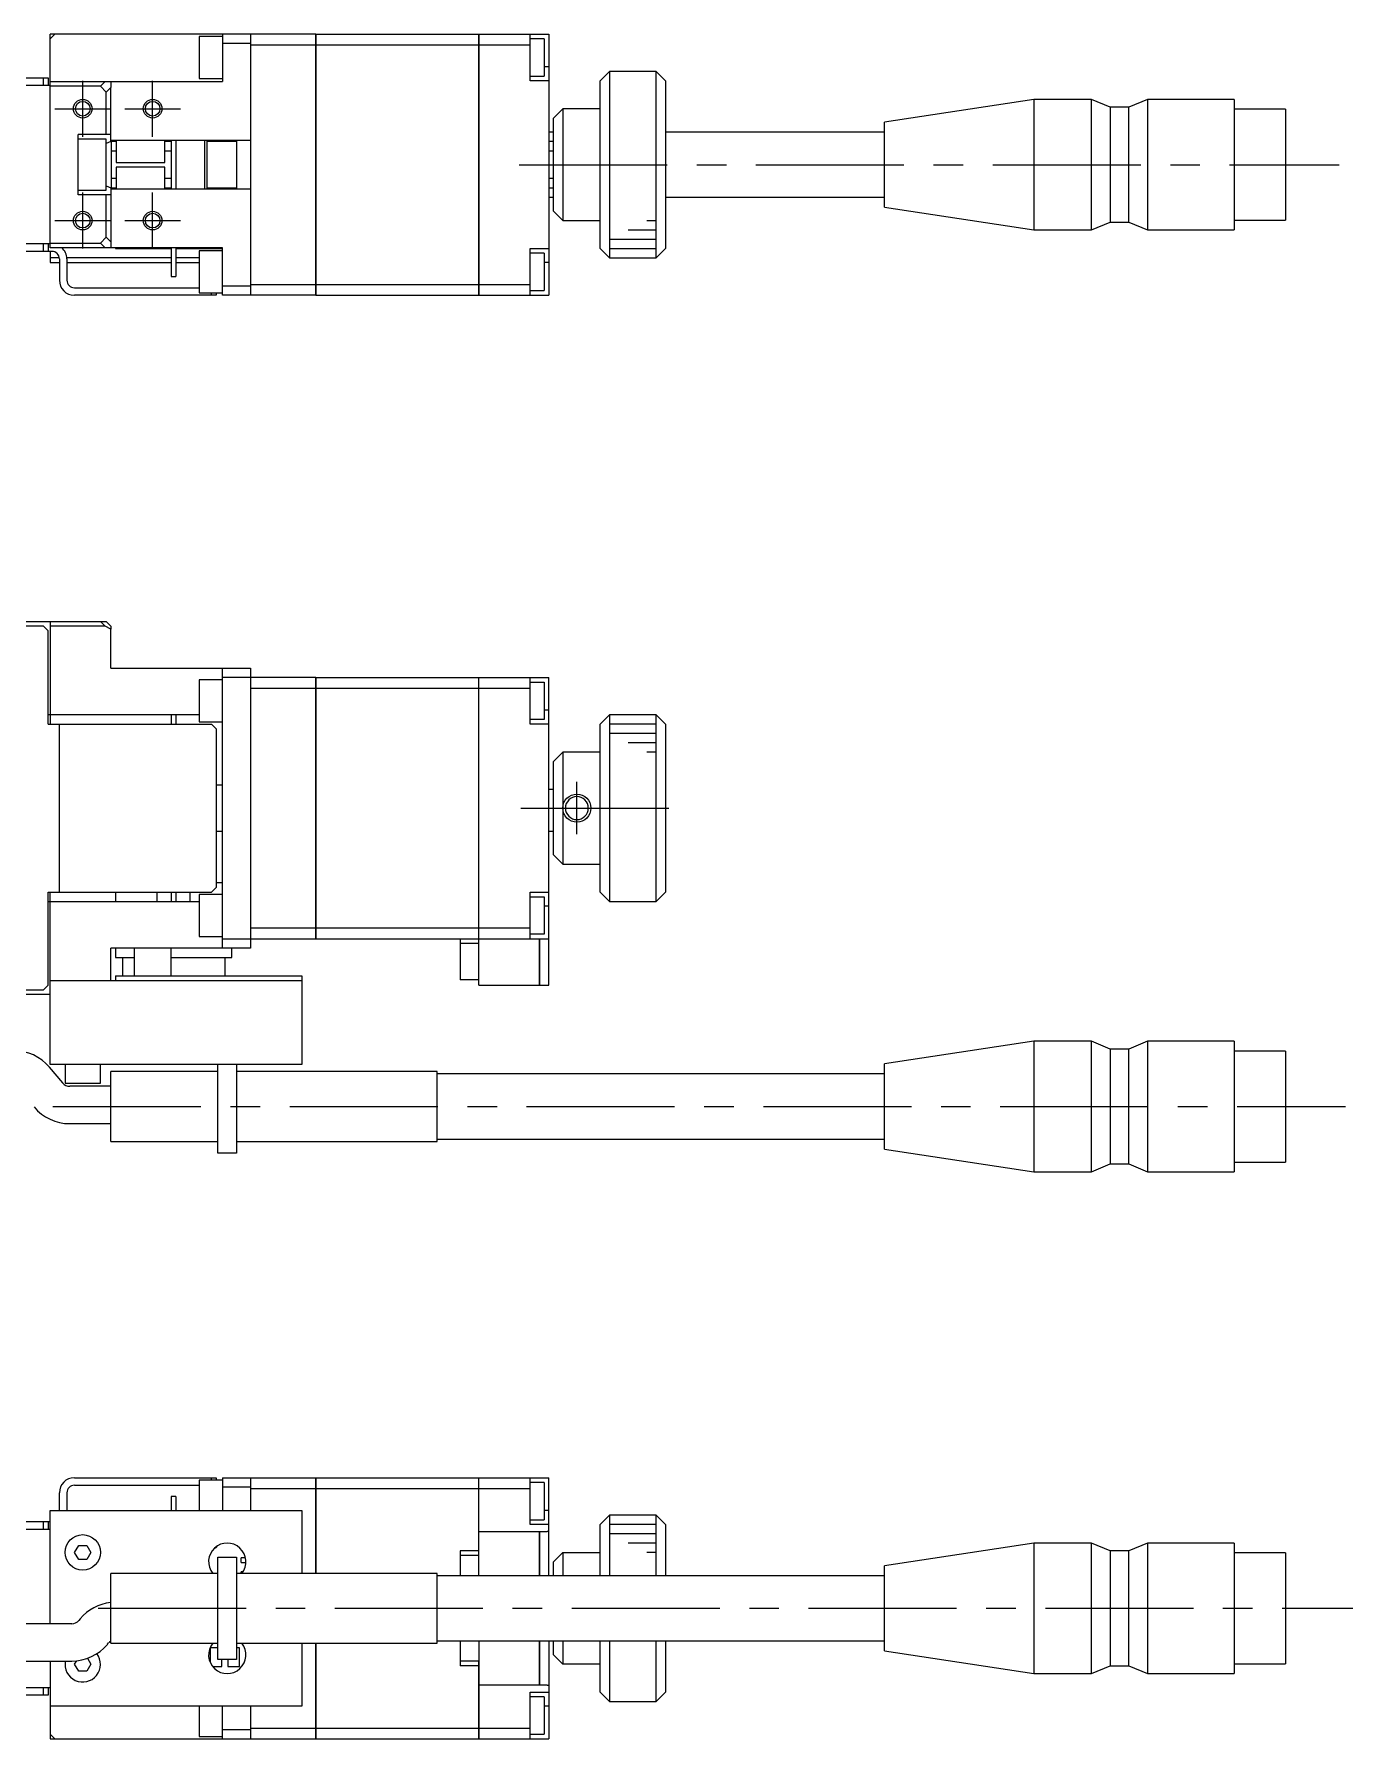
# Model space of a CAD drawing. Extents: x -1 to 623, y -8 to 193.
# Drawn here: x 162.3 to 303.7, y 10 to 192.8 of the extents above; entities that cross this region are included whole.
import ezdxf

# ---------------------------------------------------------------- set-up
doc = ezdxf.new("R2010")
doc.units = 0
doc.header["$LTSCALE"] = 0.5
doc.linetypes.add('CENTER', pattern=[50.8, 31.75, -6.35, 6.35, -6.35])
for name, color, linetype in [('MSM_CENTER', 1, 'CENTER'), ('MSM_CONTINUOUS', 7, 'CONTINUOUS'), ('MSM_NARROW', 5, 'CONTINUOUS')]:
    doc.layers.add(name, color=color, linetype=linetype)

msp = doc.modelspace()

# ---------------------------------------------------------------- linework, layer by layer
at = {"layer": 'MSM_CENTER'}
for p, q in [((167.5, 181.79), (167.5, 187.79)), ((175, 181.79), (175, 187.79)), ((164.5, 184.79), (170.5, 184.79)), ((172, 184.79), (178, 184.79)), ((214.31, 178.79), (302.25, 178.79)), ((167.5, 169.79), (167.5, 175.79)), ((175, 169.79), (175, 175.79)), ((164.5, 172.79), (170.5, 172.79)), ((172, 172.79), (178, 172.79)), ((220.5, 107), (220.5, 112.6)), ((214.5, 109.8), (232.5, 109.8)), ((164.31, 77.8), (302.93, 77.8)), ((169.15, 24), (303.74, 24))]:
    msp.add_line(p, q, dxfattribs=at)
at = {"layer": 'MSM_CONTINUOUS'}
for p, q in [((164, 192.29), (164.5, 192.79)), ((192.49, 192.79), (164, 192.79)), ((164, 170.29), (164, 192.79)), ((180, 192.54), (180, 188.04)), ((182.5, 192.54), (180, 192.54)), ((182.5, 192.79), (182.5, 187.69)), ((185.5, 192.79), (185.5, 164.79)), ((192.49, 164.79), (192.49, 192.79)), ((192.5, 192.78), (192.49, 192.78)), ((192.5, 192.79), (192.5, 164.79)), ((192.5, 192.79), (209.99, 192.79)), ((209.99, 164.79), (209.99, 192.79)), ((210, 192.78), (209.99, 192.78)), ((210, 192.79), (210, 164.79)), ((210, 192.79), (217.5, 192.79)), ((215.5, 187.79), (215.5, 192.79)), ((217, 192.29), (215.5, 192.29)), ((217, 192.29), (217, 188.29)), ((217.5, 192.79), (217.5, 164.79)), ((185.5, 191.79), (182.5, 191.79)), ((185.5, 191.64), (192.49, 191.64)), ((192.5, 191.63), (192.49, 191.63)), ((192.5, 191.64), (209.99, 191.64)), ((210, 191.63), (209.99, 191.63)), ((210, 191.64), (215.5, 191.64)), ((215.5, 188.29), (217, 188.29)), ((217.5, 189.29), (217, 189.29)), ((224, 188.79), (223, 187.79)), ((224, 188.79), (224, 168.79)), ((229, 188.79), (224, 188.79)), ((229, 168.79), (229, 188.79)), ((230, 187.79), (229, 188.79)), ((164, 187.29), (148.5, 187.29)), ((148.8, 188.09), (163.8, 188.09)), ((163.3, 187.29), (163.3, 188.09)), ((163.8, 188.09), (163.8, 187.29)), ((164, 187.69), (170.5, 187.69)), ((169.39, 187.19), (164, 187.19)), ((169.39, 187.19), (169.89, 187.69)), ((170, 186.58), (169.39, 187.19)), ((170.5, 187.08), (170, 186.58)), ((170, 182.04), (170, 186.58)), ((170.5, 187.69), (170.5, 187.08)), ((170.5, 187.69), (182.5, 187.69)), ((170.5, 181.28), (170.5, 187.08)), ((180, 188.04), (182.5, 188.04)), ((217.5, 187.79), (215.5, 187.79)), ((223, 169.79), (223, 187.79)), ((230, 187.79), (230, 169.79)), ((218, 183.79), (219, 184.79)), ((219, 184.79), (219, 172.79)), ((223, 184.79), (219, 184.79)), ((269.5, 185.79), (253.5, 183.36)), ((269.5, 185.79), (269.5, 171.79)), ((275.7, 185.79), (269.5, 185.79)), ((275.7, 171.79), (275.7, 185.79)), ((277.7, 184.94), (275.7, 185.79)), ((277.7, 184.94), (277.7, 172.64)), ((279.7, 184.94), (277.7, 184.94)), ((281.7, 185.79), (279.7, 184.94)), ((279.7, 172.64), (279.7, 184.94)), ((281.7, 185.79), (281.7, 171.79)), ((291, 185.79), (281.7, 185.79)), ((291, 185.79), (291, 171.79)), ((296.5, 184.74), (291, 184.74)), ((296.5, 184.74), (296.5, 172.84)), ((218, 173.79), (218, 183.79)), ((253.5, 174.22), (253.5, 183.36)), ((170.5, 182.04), (167, 182.04)), ((167, 175.54), (167, 182.04)), ((170, 181.54), (167, 181.54)), ((170, 176.04), (170, 181.54)), ((170.5, 181.28), (170, 181.07)), ((185.5, 181.39), (170.5, 181.39)), ((170.6, 176.19), (170.6, 181.39)), ((171.1, 181.29), (170.6, 181.29)), ((171, 181.39), (171, 181.29)), ((171.1, 181.39), (171.1, 179.04)), ((176.3, 179.04), (176.3, 181.39)), ((177, 181.29), (176.3, 181.29)), ((177, 181.39), (177, 176.19)), ((177.5, 181.39), (177.5, 176.19)), ((180.6, 176.19), (180.6, 181.39)), ((180.8, 181.39), (180.8, 176.19)), ((184, 181.29), (180.8, 181.29)), ((184, 181.39), (184, 176.19)), ((218, 182.29), (217.5, 182.29)), ((218, 181.29), (217.5, 181.29)), ((253.5, 182.29), (230, 182.29)), ((170.6, 180.29), (171.1, 180.29)), ((176.3, 180.29), (177, 180.29)), ((217.5, 180.29), (218, 180.29)), ((171.1, 179.04), (176.3, 179.04)), ((171.1, 178.54), (171.1, 176.19)), ((176.3, 178.54), (171.1, 178.54)), ((176.3, 176.19), (176.3, 178.54)), ((167, 176.04), (170, 176.04)), ((170.5, 175.54), (167, 175.54)), ((170, 176.51), (170.5, 176.3)), ((170, 171), (170, 175.54)), ((170.5, 176.3), (170.5, 170.5)), ((170.5, 176.19), (185.5, 176.19)), ((171.1, 177.29), (170.6, 177.29)), ((170.6, 176.29), (171.1, 176.29)), ((171, 176.29), (171, 176.19)), ((177, 177.29), (176.3, 177.29)), ((176.3, 176.29), (177, 176.29)), ((180.8, 176.29), (184, 176.29)), ((218, 177.29), (217.5, 177.29)), ((217.5, 176.29), (218, 176.29)), ((217.5, 175.29), (218, 175.29)), ((219, 172.79), (218, 173.79)), ((230, 175.29), (253.5, 175.29)), ((253.5, 174.22), (269.5, 171.79)), ((219, 172.79), (223, 172.79)), ((275.7, 171.79), (277.7, 172.64)), ((277.7, 172.64), (279.7, 172.64)), ((279.7, 172.64), (281.7, 171.79)), ((291, 172.84), (296.5, 172.84)), ((164, 170.29), (148.5, 170.29)), ((163.3, 169.49), (163.3, 170.29)), ((163.8, 170.29), (163.8, 169.49)), ((164, 170.39), (169.39, 170.39)), ((164, 169.89), (164, 170.29)), ((169.39, 170.39), (170, 171)), ((169.89, 169.89), (169.39, 170.39)), ((170, 171), (170.5, 170.5)), ((170.5, 170.5), (170.5, 169.89)), ((269.5, 171.79), (275.7, 171.79)), ((281.7, 171.79), (291, 171.79)), ((164.2, 169.49), (148.8, 169.49)), ((182.5, 169.89), (164, 169.89)), ((164, 169.49), (164, 168.29)), ((164.99, 168.79), (164, 168.79)), ((164, 168.29), (165, 168.29)), ((165, 168.69), (165, 166.39)), ((177, 168.79), (165.8, 168.79)), ((165.8, 168.69), (165.8, 166.39)), ((165.8, 168.29), (177, 168.29)), ((171, 169.89), (171, 169.79)), ((171, 169.79), (177, 169.79)), ((177, 169.89), (177, 166.79)), ((177.5, 169.89), (177.5, 166.79)), ((177.5, 169.79), (182.5, 169.79)), ((180, 168.79), (177.5, 168.79)), ((177.5, 168.29), (180, 168.29)), ((180, 169.54), (180, 165.04)), ((182.5, 169.54), (180, 169.54)), ((182.5, 164.79), (182.5, 169.89)), ((215.5, 169.79), (217.5, 169.79)), ((215.5, 164.79), (215.5, 169.79)), ((217, 169.29), (215.5, 169.29)), ((217, 169.29), (217, 165.29)), ((217.5, 168.29), (217, 168.29)), ((223, 169.79), (224, 168.79)), ((224, 168.79), (229, 168.79)), ((229, 168.79), (230, 169.79)), ((177, 166.79), (177.5, 166.79)), ((166.6, 165.59), (180, 165.59)), ((181.8, 164.79), (166.6, 164.79)), ((180, 165.04), (182.5, 165.04)), ((181.3, 164.79), (181.3, 165.04)), ((181.8, 165.04), (181.8, 164.79)), ((182.5, 165.79), (185.5, 165.79)), ((192.49, 164.79), (182.5, 164.79)), ((185.5, 165.94), (192.49, 165.94)), ((192.5, 165.95), (192.49, 165.95)), ((192.5, 164.8), (192.49, 164.8)), ((192.5, 165.94), (209.99, 165.94)), ((192.5, 164.79), (209.99, 164.79)), ((210, 165.95), (209.99, 165.95)), ((210, 164.8), (209.99, 164.8)), ((210, 165.94), (215.5, 165.94)), ((210, 164.79), (217.5, 164.79)), ((215.5, 165.29), (217, 165.29)), ((135, 129.8), (170, 129.8)), ((164, 129.8), (164, 118.8)), ((169.89, 129.3), (169.39, 129.8)), ((170, 129.8), (170.5, 129.3)), ((163.3, 129.3), (149.3, 129.3)), ((163.8, 128.8), (163.3, 129.3)), ((163.8, 118.8), (163.8, 128.8)), ((169.89, 129.3), (164, 129.3)), ((170.5, 128.99), (169.89, 129.3)), ((170.5, 129.3), (170.5, 128.99)), ((170.5, 124.8), (170.5, 128.99)), ((170.5, 124.8), (185.5, 124.8)), ((182.5, 94.8), (182.5, 124.8)), ((185.5, 124.8), (185.5, 94.8)), ((180, 123.55), (180, 119.05)), ((182.5, 123.55), (180, 123.55)), ((192.49, 123.8), (182.5, 123.8)), ((185.5, 122.65), (192.49, 122.65)), ((192.49, 95.8), (192.49, 123.8)), ((192.5, 123.79), (192.49, 123.79)), ((192.5, 122.64), (192.49, 122.64)), ((192.5, 123.8), (209.99, 123.8)), ((192.5, 123.8), (192.5, 95.8)), ((192.5, 122.65), (209.99, 122.65)), ((209.99, 91.8), (209.99, 123.8)), ((210, 123.79), (209.99, 123.79)), ((210, 122.64), (209.99, 122.64)), ((210, 123.8), (217.5, 123.8)), ((210, 90.8), (210, 123.8)), ((210, 122.65), (215.5, 122.65)), ((215.5, 118.8), (215.5, 123.8)), ((215.5, 123.3), (217, 123.3)), ((217, 123.3), (217, 119.3)), ((217.5, 90.8), (217.5, 123.8)), ((180, 119.8), (163.8, 119.8)), ((177, 119.8), (177, 118.8)), ((177.5, 119.8), (177.5, 118.8)), ((180, 119.05), (182.5, 119.05)), ((217, 119.3), (215.5, 119.3)), ((217.5, 120.3), (217, 120.3)), ((224, 119.8), (223, 118.8)), ((224, 119.8), (224, 99.8)), ((229, 119.8), (224, 119.8)), ((229, 99.8), (229, 119.8)), ((230, 118.8), (229, 119.8)), ((163.8, 118.8), (181.3, 118.8)), ((165, 100.8), (165, 118.8)), ((181.8, 118.3), (181.3, 118.8)), ((181.8, 118.3), (181.8, 101.3)), ((217.5, 118.8), (215.5, 118.8)), ((223, 100.8), (223, 118.8)), ((230, 118.8), (230, 100.8)), ((218, 114.8), (219, 115.8)), ((219, 115.8), (219, 103.8)), ((223, 115.8), (219, 115.8)), ((218, 104.8), (218, 114.8)), ((181.8, 112.3), (182.5, 112.3)), ((218, 111.8), (217.5, 111.8)), ((182.5, 107.3), (181.8, 107.3)), ((218, 107.3), (217.5, 107.3)), ((219, 103.8), (218, 104.8)), ((219, 103.8), (223, 103.8)), ((163.8, 90.8), (163.8, 100.8)), ((163.8, 100.8), (181.3, 100.8)), ((164, 82.3), (164, 100.8)), ((171, 100.8), (171, 99.8)), ((175.5, 99.8), (175.5, 100.8)), ((177, 100.8), (177, 99.8)), ((177.5, 100.8), (177.5, 99.8)), ((179, 100.8), (179, 99.8)), ((180, 100.55), (180, 96.05)), ((182.5, 100.55), (180, 100.55)), ((181.3, 100.8), (181.8, 101.3)), ((182.5, 101.8), (181.8, 101.8)), ((215.5, 100.8), (217.5, 100.8)), ((215.5, 95.8), (215.5, 100.8)), ((223, 100.8), (224, 99.8)), ((229, 99.8), (230, 100.8)), ((163.8, 99.8), (180, 99.8)), ((215.5, 100.3), (217, 100.3)), ((217, 100.3), (217, 96.3)), ((217.5, 99.3), (217, 99.3)), ((224, 99.8), (229, 99.8)), ((185.5, 96.95), (192.49, 96.95)), ((192.5, 96.96), (192.49, 96.96)), ((192.5, 96.95), (209.99, 96.95)), ((210, 96.96), (209.99, 96.96)), ((210, 96.95), (215.5, 96.95)), ((180, 96.05), (182.5, 96.05)), ((182.5, 95.8), (192.49, 95.8)), ((192.5, 95.81), (192.49, 95.81)), ((192.5, 95.8), (209.99, 95.8)), ((208, 95.8), (208, 91.4)), ((209.99, 95.3), (208, 95.3)), ((210, 95.81), (209.99, 95.81)), ((210, 95.8), (217.5, 95.8)), ((217, 96.3), (215.5, 96.3)), ((216.49, 90.8), (216.49, 95.8)), ((216.5, 95.8), (216.5, 90.8)), ((170.5, 91.3), (170.5, 94.8)), ((185.5, 94.8), (170.5, 94.8)), ((171, 94.8), (171, 93.8)), ((171, 93.8), (173, 93.8)), ((171.75, 93.8), (171.75, 91.8)), ((173, 94.8), (173, 91.8)), ((177, 91.8), (177, 94.8)), ((177, 93.8), (183.5, 93.8)), ((182.75, 93.8), (182.75, 91.8)), ((183.5, 93.8), (183.5, 94.8)), ((171, 91.8), (171, 91.3)), ((171, 91.8), (191, 91.8)), ((191, 91.8), (191, 82.3)), ((210, 91.4), (208, 91.4)), ((210, 91.8), (209.99, 91.8)), ((164, 89.8), (58.5, 89.8)), ((149.3, 90.3), (163.3, 90.3)), ((163.3, 90.3), (163.8, 90.8)), ((164, 91.3), (191, 91.3)), ((210, 90.8), (216.49, 90.8)), ((216.5, 90.81), (216.49, 90.81)), ((216.5, 90.8), (217.5, 90.8)), ((269.5, 84.8), (253.5, 82.37)), ((269.5, 84.8), (269.5, 70.8)), ((275.7, 84.8), (269.5, 84.8)), ((275.7, 70.8), (275.7, 84.8)), ((277.7, 83.95), (275.7, 84.8)), ((281.7, 84.8), (279.7, 83.95)), ((281.7, 84.8), (281.7, 70.8)), ((291, 84.8), (281.7, 84.8)), ((291, 84.8), (291, 70.8)), ((191, 82.3), (164, 82.3)), ((165.6, 82.3), (165.6, 80.3)), ((169.4, 80.3), (169.4, 82.3)), ((182, 72.8), (182, 82.3)), ((184, 82.3), (184, 72.8)), ((253.5, 73.23), (253.5, 82.37)), ((277.7, 83.95), (277.7, 71.65)), ((279.7, 83.95), (277.7, 83.95)), ((279.7, 71.65), (279.7, 83.95)), ((296.5, 83.75), (291, 83.75)), ((296.5, 83.75), (296.5, 71.85)), ((165.35, 80.33), (163.93, 82.01)), ((170.5, 74.05), (170.5, 81.55)), ((182, 81.55), (170.5, 81.55)), ((205.5, 81.55), (184, 81.55)), ((205.5, 74.05), (205.5, 81.55)), ((253.5, 81.3), (205.5, 81.3)), ((165.6, 80.3), (169.4, 80.3)), ((170.5, 79.97), (166.11, 79.97)), ((166.11, 75.97), (170.5, 75.97)), ((170.5, 74.05), (182, 74.05)), ((184, 74.05), (205.5, 74.05)), ((205.5, 74.3), (253.5, 74.3)), ((253.5, 73.23), (269.5, 70.8)), ((184, 72.8), (182, 72.8)), ((275.7, 70.8), (277.7, 71.65)), ((277.7, 71.65), (279.7, 71.65)), ((279.7, 71.65), (281.7, 70.8)), ((291, 71.85), (296.5, 71.85)), ((269.5, 70.8), (275.7, 70.8)), ((281.7, 70.8), (291, 70.8)), ((166.6, 38), (181.8, 38)), ((166.6, 37.2), (180, 37.2)), ((180, 37.75), (180, 34.5)), ((182.5, 37.75), (180, 37.75)), ((181.3, 37.75), (181.3, 38)), ((181.8, 38), (181.8, 37.75)), ((182.5, 38), (192.49, 38)), ((182.5, 38), (182.5, 34.5)), ((185.5, 37), (182.5, 37)), ((185.5, 38), (185.5, 34.5)), ((185.5, 36.85), (192.49, 36.85)), ((192.49, 27.75), (192.49, 38)), ((192.5, 37.99), (192.49, 37.99)), ((192.5, 36.84), (192.49, 36.84)), ((192.5, 38), (209.99, 38)), ((192.5, 38), (192.5, 27.75)), ((192.5, 36.85), (209.99, 36.85)), ((209.99, 29.65), (209.99, 38)), ((210, 37.99), (209.99, 37.99)), ((210, 36.84), (209.99, 36.84)), ((210, 27.5), (210, 38)), ((210, 38), (217.5, 38)), ((210, 36.85), (215.5, 36.85)), ((215.5, 33), (215.5, 38)), ((217, 37.5), (215.5, 37.5)), ((217, 37.5), (217, 33.5)), ((217.5, 27.5), (217.5, 38)), ((165, 34.5), (165, 36.4)), ((165.8, 36.4), (165.8, 34.5)), ((177, 36), (177, 34.5)), ((177.5, 36), (177, 36)), ((177.5, 36), (177.5, 34.5)), ((148.8, 33.3), (164, 33.3)), ((163.3, 32.5), (163.3, 33.3)), ((163.8, 33.3), (163.8, 32.5)), ((164, 22.35), (164, 34.5)), ((164, 34.5), (191, 34.5)), ((191, 34.5), (191, 27.75)), ((215.5, 33.5), (217, 33.5)), ((217.5, 33), (215.5, 33)), ((217.5, 34.5), (217, 34.5)), ((224, 34), (223, 33)), ((223, 27.5), (223, 33)), ((224, 34), (224, 27.5)), ((229, 34), (224, 34)), ((229, 27.5), (229, 34)), ((230, 33), (229, 34)), ((230, 33), (230, 27.5)), ((148.5, 32.5), (164, 32.5)), ((210, 32.25), (216.49, 32.25)), ((216.49, 27.5), (216.49, 32.25)), ((216.5, 32.24), (216.49, 32.24)), ((216.5, 32.25), (216.5, 27.5)), ((216.5, 32.25), (217.3, 32.25)), ((217.3, 32.23), (217.3, 32.25)), ((217.5, 32.23), (217.3, 32.23)), ((166.63, 30), (167.07, 30.75)), ((167.07, 29.25), (166.63, 30)), ((167.07, 30.75), (167.93, 30.75)), ((167.93, 29.25), (167.07, 29.25)), ((167.93, 30.75), (168.37, 30)), ((168.37, 30), (167.93, 29.25)), ((182, 29.5), (184, 29.5)), ((182, 18.5), (182, 29.5)), ((184, 29.5), (184, 18.5)), ((184.5, 28.93), (184.5, 29.43)), ((184.95, 29.43), (184.5, 29.43)), ((208, 30.15), (208, 27.5)), ((209.99, 30.15), (208, 30.15)), ((210, 29.65), (208, 29.65)), ((219, 30), (218, 29)), ((219, 30), (223, 30)), ((219, 30), (219, 27.5)), ((269.5, 31), (253.5, 28.57)), ((269.5, 31), (269.5, 17)), ((275.7, 31), (269.5, 31)), ((275.7, 17), (275.7, 31)), ((277.7, 30.15), (275.7, 31)), ((277.7, 30.15), (277.7, 17.85)), ((279.7, 30.15), (277.7, 30.15)), ((281.7, 31), (279.7, 30.15)), ((279.7, 17.85), (279.7, 30.15)), ((281.7, 31), (281.7, 17)), ((291, 31), (281.7, 31)), ((291, 31), (291, 17)), ((296.5, 29.95), (291, 29.95)), ((296.5, 29.95), (296.5, 18.05)), ((170.5, 20.25), (170.5, 27.75)), ((182, 27.75), (170.5, 27.75)), ((205.5, 27.75), (184, 27.75)), ((184.5, 28.93), (185, 28.93)), ((184.5, 27.75), (184.5, 27.93)), ((184.69, 27.93), (184.5, 27.93)), ((205.5, 20.25), (205.5, 27.75)), ((253.5, 27.5), (205.5, 27.5)), ((218, 27.5), (218, 29)), ((253.5, 19.43), (253.5, 28.57)), ((166.32, 22.35), (157.5, 22.35)), ((167.21, 22.86), (167.08, 22.71)), ((170.15, 20.14), (170.28, 20.29)), ((170.5, 20.25), (182, 20.25)), ((184, 20.25), (205.5, 20.25)), ((191, 20.25), (191, 13.5)), ((192.49, 10), (192.49, 20.25)), ((192.5, 20.25), (192.5, 10)), ((205.5, 20.5), (253.5, 20.5)), ((208, 20.5), (208, 17.85)), ((210, 20.5), (210, 10)), ((216.49, 15.75), (216.49, 20.5)), ((216.5, 20.5), (216.5, 15.75)), ((217.5, 20.5), (217.5, 10)), ((218, 19), (218, 20.5)), ((219, 20.5), (219, 18)), ((223, 15), (223, 20.5)), ((224, 20.5), (224, 14)), ((229, 14), (229, 20.5)), ((230, 20.5), (230, 15)), ((157.5, 18.35), (166.32, 18.35)), ((164, 18.35), (164, 10)), ((166.63, 18), (166.85, 18.38)), ((168, 18.64), (168.37, 18)), ((181.17, 19.78), (181.17, 18.2)), ((182, 19.78), (181.17, 19.78)), ((184, 18.5), (182, 18.5)), ((182.42, 17.78), (182.42, 18.5)), ((183.07, 18.5), (183.07, 17.78)), ((184.32, 19.78), (184, 19.78)), ((184.32, 17.78), (184.32, 19.78)), ((210, 18.35), (208, 18.35)), ((209.99, 10), (209.99, 18.35)), ((218, 19), (219, 18)), ((253.5, 19.43), (269.5, 17)), ((167.07, 17.25), (166.63, 18)), ((167.93, 17.25), (167.07, 17.25)), ((168.37, 18), (167.93, 17.25)), ((181.42, 17.78), (182.42, 17.78)), ((183.07, 17.78), (184.32, 17.78)), ((209.99, 17.85), (208, 17.85)), ((223, 18), (219, 18)), ((269.5, 17), (275.7, 17)), ((275.7, 17), (277.7, 17.85)), ((277.7, 17.85), (279.7, 17.85)), ((279.7, 17.85), (281.7, 17)), ((281.7, 17), (291, 17)), ((291, 18.05), (296.5, 18.05)), ((151.5, 15.5), (164, 15.5)), ((163.8, 14.7), (151.5, 14.7)), ((163.3, 14.7), (163.3, 15.5)), ((163.8, 15.5), (163.8, 14.7)), ((216.49, 15.75), (210, 15.75)), ((215.5, 15), (217.5, 15)), ((215.5, 10), (215.5, 15)), ((216.5, 15.76), (216.49, 15.76)), ((217.3, 15.75), (216.5, 15.75)), ((217.3, 15.77), (217.5, 15.77)), ((217.3, 15.75), (217.3, 15.77)), ((223, 15), (224, 14)), ((229, 14), (230, 15)), ((191, 13.5), (164, 13.5)), ((180, 13.5), (180, 10.25)), ((182.5, 10), (182.5, 13.5)), ((185.5, 13.5), (185.5, 10)), ((217, 14.5), (215.5, 14.5)), ((217, 14.5), (217, 10.5)), ((217.5, 13.5), (217, 13.5)), ((224, 14), (229, 14)), ((182.5, 11), (185.5, 11)), ((185.5, 11.15), (192.49, 11.15)), ((192.5, 11.16), (192.49, 11.16)), ((192.5, 11.15), (209.99, 11.15)), ((210, 11.16), (209.99, 11.16)), ((210, 11.15), (215.5, 11.15)), ((164.5, 10), (164, 10.5)), ((164, 10), (192.49, 10)), ((180, 10.25), (182.5, 10.25)), ((192.5, 10.01), (192.49, 10.01)), ((192.5, 10), (209.99, 10)), ((210, 10.01), (209.99, 10.01)), ((210, 10), (217.5, 10)), ((215.5, 10.5), (217, 10.5))]:
    msp.add_line(p, q, dxfattribs=at)
for centre, radius in [((167.5, 184.79), 0.783), ((175, 184.79), 0.783), ((167.5, 172.79), 0.783), ((175, 172.79), 0.783), ((167.5, 30), 1.9)]:
    msp.add_circle(centre, radius, dxfattribs=at)
at = {"layer": 'MSM_CONTINUOUS', "extrusion": (0, 0, -1)}
msp.add_circle((-220.5, 109.8), 1.23, dxfattribs=at)
at = {"layer": 'MSM_CONTINUOUS'}
for centre, radius, start, end in [((164.2, 168.69), 0.8, 0, 90), ((164.2, 168.69), 1.6, 0, 48.5903), ((166.6, 166.39), 1.6, 180, 270), ((166.6, 166.39), 0.8, 180, 270), ((160.1, 78.8), 5, 40, 90), ((166.11, 80.97), 1, 220, 270), ((166.11, 80.97), 5, 220, 270), ((166.6, 36.4), 1.6, 90, 180), ((166.6, 36.4), 0.8, 90, 180), ((183, 29), 2, 321.3178, 218.6822), ((181.7, 30.67), 0.2, 255.0744, 0.8063), ((171.04, 19.65), 5, 96.2141, 140), ((166.32, 23.35), 1, 270, 320), ((166.32, 23.35), 5, 270, 320), ((171.04, 19.65), 1, 122.767, 140), ((183, 19), 2, 141.3178, 38.6822), ((167.5, 18), 1.9, 169.3849, 36.994)]:
    msp.add_arc(centre, radius, start, end, dxfattribs=at)
at = {"layer": 'MSM_NARROW'}
for p, q in [((228, 172.79), (229, 172.79)), ((224, 170.79), (229, 170.79)), ((226, 171.79), (229, 171.79)), ((224, 169.79), (229, 169.79)), ((229, 118.8), (224, 118.8)), ((229, 117.8), (224, 117.8)), ((229, 116.8), (226, 116.8)), ((229, 115.8), (228, 115.8)), ((229, 33), (224, 33)), ((229, 32), (224, 32)), ((229, 31), (226, 31)), ((229, 30), (228, 30))]:
    msp.add_line(p, q, dxfattribs=at)
for centre, radius in [((167.5, 184.79), 1), ((175, 184.79), 1), ((167.5, 172.79), 1), ((175, 172.79), 1), ((220.5, 109.8), 1.5)]:
    msp.add_circle(centre, radius, dxfattribs=at)

doc.saveas('drawing.dxf')
